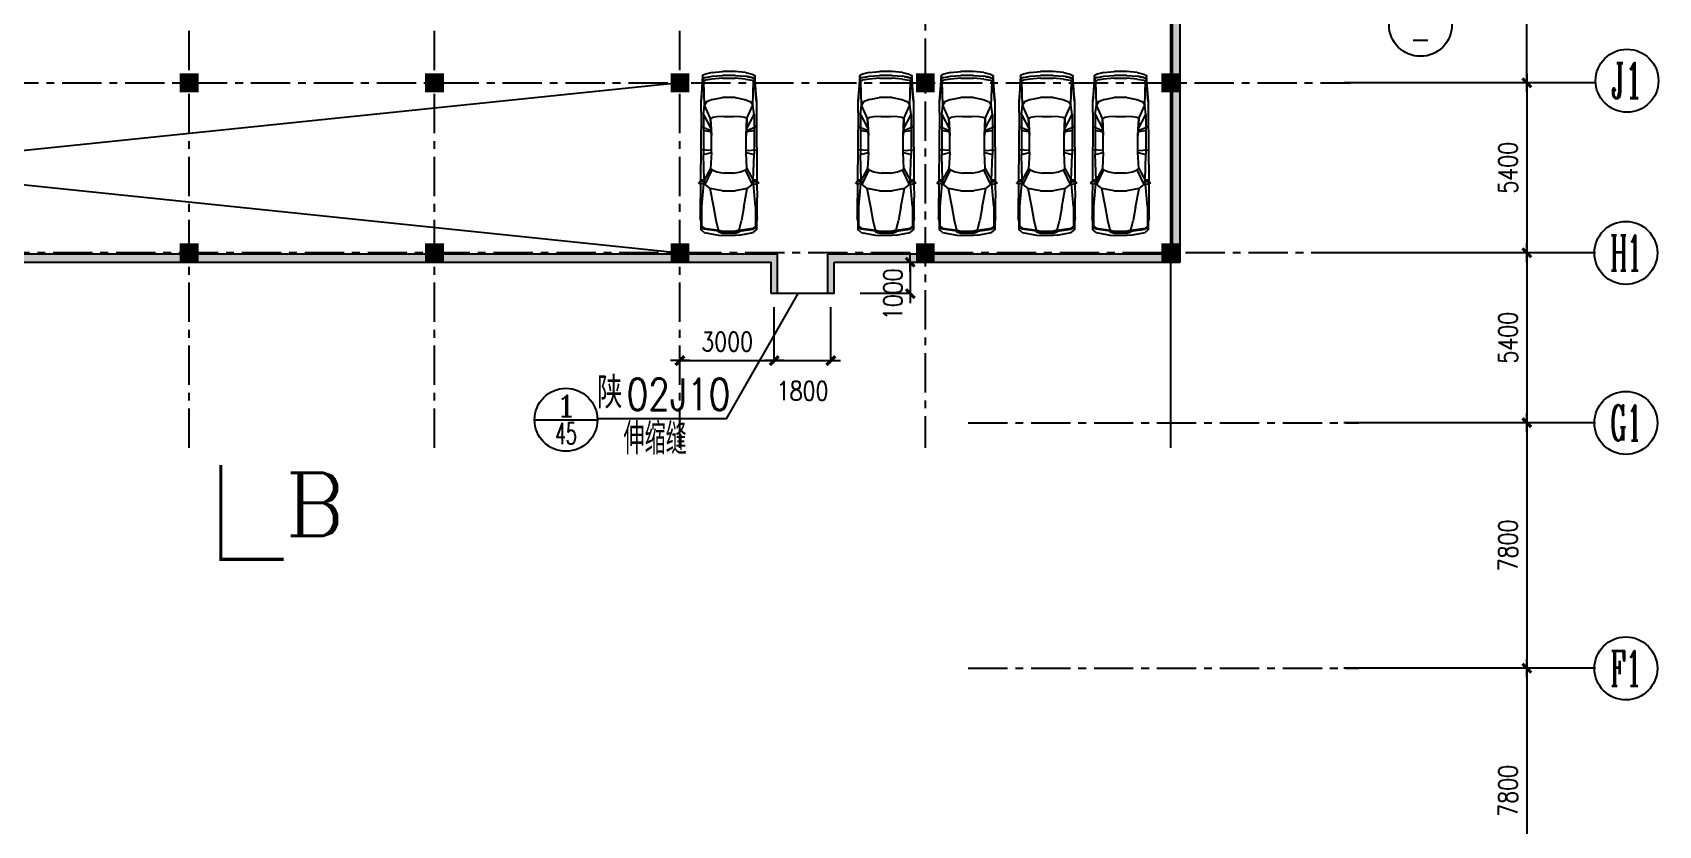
# Model space of a CAD drawing. Extents: x -542930 to 249594, y -301235 to 84515.
# Drawn here: x 99945 to 151636, y -236157 to -210963 of the extents above; entities that cross this region are included whole.
import ezdxf
from ezdxf.enums import TextEntityAlignment as Align

# ---------------------------------------------------------------- set-up
doc = ezdxf.new("R2010")
doc.units = 0
doc.header["$LTSCALE"] = 1000
doc.header["$MEASUREMENT"] = 0
doc.linetypes.add('CENTER', pattern=[2, 1.25, -0.25, 0.25, -0.25])
doc.layers.get('0').update_dxf_attribs({"linetype": 'CONTINUOUS'})
doc.layers.get('DEFPOINTS').update_dxf_attribs({"linetype": 'CONTINUOUS'})
for name, color, linetype in [('A-COLUMN', 5, 'CONTINUOUS'), ('A-FURN', 251, 'CONTINUOUS'), ('A-GRID', 1, 'CENTER'), ('AXIS', 3, 'CONTINUOUS'), ('AXIS_TEXT', 7, 'CONTINUOUS'), ('PUB_DIM', 3, 'CONTINUOUS'), ('WALL', 255, 'CONTINUOUS'), ('中文', 2, 'CONTINUOUS')]:
    doc.layers.add(name, color=color, linetype=linetype)
doc.styles.add('_HZTXT', font='txt.shx', dxfattribs={"width": 0.8, "bigfont": 'hztxt.shx'})
doc.styles.add('COMP', font='complex', dxfattribs={"bigfont": 'hztxt'})
doc.styles.add('COMPLEX', font='COMPLEX')
doc.styles.add('DIM_FONT', font='SIMPLEX.shx', dxfattribs={"width": 0.8})
doc.dimstyles.new('AXIS200', dxfattribs={"dimscale": 2, "dimtxt": 300, "dimasz": 1, "dimexe": 250, "dimexo": 300, "dimgap": 150, "dimtad": 1, "dimdec": 0, "dimdsep": 46, "dimtxsty": 'DIM_FONT', "dimblk": '_DIMX', "dimblk1": '_DIMX', "dimblk2": '_DIMX', "dimsah": 1, "dimcen": 5, "dimse1": 1, "dimse2": 1, "dimclrt": 7, "dimadec": 0, "dimazin": 0, "dimtfac": 1, "dimtdec": 0, "dimtix": 1, "dimtmove": 2, "dimatfit": 3, "dimldrblk": '_DIMX', "dimfxl": 1, "dimarcsym": 0})

# ---------------------------------------------------------------- blocks, each defined once
blk = doc.blocks.new('M_F27')
for p, q in [((-2489, 522), (-2514, 196)), ((-2489, 522), (-2426, 736)), ((-2426, 736), (-2389, 824)), ((-2389, 824), (-1610, 874)), ((-2389, 824), (-1560, 874)), ((-2264, 812), (-2389, 824)), ((-2364, 522), (-2389, 196)), ((-2326, 736), (-2364, 522)), ((-2326, 736), (-2351, 596)), ((-2351, 594), (-2351, 596)), ((-2326, 736), (-2288, 811)), ((-2301, 196), (-2276, 522)), ((-2200, 786), (-2288, 811)), ((-2276, 522), (-2238, 736)), ((-2200, 786), (-2238, 736)), ((-1560, 874), (-2212, 815)), ((-2208, 815), (-2211, 814)), ((-1660, 862), (-2208, 815)), ((-1446, 761), (-2200, 786)), ((-1560, 874), (-1660, 862)), ((-1622, 510), (-1547, 698)), ((-1617, 869), (-1620, 866)), ((-1208, 874), (-1610, 874)), ((-1547, 698), (-1446, 761)), ((-1145, 799), (-1446, 761)), ((-1019, 572), (-1446, 761)), ((-1208, 874), (980, 889)), ((-1145, 799), (-682, 557)), ((-1145, 799), (124, 799)), ((-1019, 572), (-1057, 510)), ((-680, 556), (-1019, 572)), ((-1019, 572), (-479, 547)), ((-743, 849), (-793, 874)), ((-730, 799), (-743, 849)), ((-630, 555), (-730, 799)), ((-680, 556), (-630, 555)), ((-642, 799), (-605, 554)), ((-605, 554), (-630, 555)), ((-479, 547), (-605, 554)), ((61, 547), (-479, 547)), ((-2, 547), (-27, 877)), ((124, 799), (61, 547)), ((61, 547), (564, 572)), ((941, 773), (124, 799)), ((564, 572), (941, 773)), ((564, 572), (614, 522)), ((1079, 748), (614, 522)), ((614, 522), (677, 371)), ((941, 773), (941, 874)), ((983, 777), (941, 773)), ((941, 773), (987, 765)), ((980, 902), (995, 790)), ((980, 790), (980, 898)), ((995, 790), (980, 790)), ((980, 790), (992, 746)), ((984, 905), (1020, 939)), ((992, 746), (1021, 747)), ((995, 790), (1022, 746)), ((1022, 748), (995, 790)), ((1021, 747), (1022, 748)), ((1053, 768), (1022, 746)), ((1036, 935), (1062, 857)), ((1036, 756), (1079, 748)), ((1051, 889), (1497, 893)), ((1057, 776), (1062, 857)), ((1770, 849), (1058, 784)), ((1204, 585), (1079, 748)), ((1795, 472), (1204, 585)), ((1280, 196), (1204, 585)), ((1506, 899), (2121, 899)), ((2461, 849), (1770, 849)), ((2272, 876), (2121, 899)), ((2272, 876), (2272, 874)), ((2437, 851), (2272, 876)), ((2511, 874), (2287, 874)), ((2398, 849), (2461, 773)), ((2437, 850), (2433, 851)), ((2498, 773), (2436, 849)), ((2511, 874), (2450, 850)), ((2461, 773), (2523, 321)), ((2561, 321), (2498, 773)), ((2599, 773), (2511, 874)), ((2599, 773), (2687, 321)), ((-2514, -206), (-2514, 196)), ((-2389, -206), (-2389, 196)), ((-2301, 196), (-2301, -206)), ((-1622, 510), (-1685, 196)), ((-1685, -206), (-1685, 196)), ((-1082, 145), (-1070, 371)), ((-1082, 145), (-1082, -156)), ((-1070, 371), (-1057, 510)), ((677, 371), (714, 145)), ((714, -156), (714, 145)), ((1280, 196), (1280, -206)), ((2222, 397), (1795, 472)), ((2523, 321), (2222, 397)), ((2523, 321), (2586, 321)), ((2523, 321), (2561, 196)), ((2580, 196), (2542, 321)), ((2561, 196), (2561, -206)), ((2611, 196), (2574, 321)), ((2580, 321), (2618, 196)), ((2580, 196), (2580, -206)), ((2611, 196), (2611, -206)), ((2618, -206), (2618, 196)), ((2687, 321), (2699, 196)), ((2699, -206), (2699, 196)), ((-2489, -533), (-2514, -206)), ((-2389, -206), (-2364, -533)), ((-2276, -533), (-2301, -206)), ((-1685, -206), (-1622, -520)), ((-1070, -382), (-1082, -156)), ((-1057, -520), (-1070, -382)), ((677, -382), (614, -533)), ((714, -156), (677, -382)), ((1204, -596), (1280, -206)), ((1795, -483), (1204, -596)), ((1795, -483), (2222, -407)), ((2523, -332), (2222, -407)), ((2523, -332), (2461, -784)), ((2561, -332), (2498, -784)), ((2523, -332), (2561, -206)), ((2586, -332), (2523, -332)), ((2580, -206), (2542, -332)), ((2618, -6), (2561, -6)), ((2574, -332), (2611, -206)), ((2618, -206), (2580, -332)), ((2687, -332), (2599, -784)), ((2687, -332), (2699, -206)), ((-2489, -533), (-2426, -747)), ((-2426, -747), (-2389, -835)), ((-2389, -835), (-2264, -823)), ((-1560, -885), (-2389, -835)), ((-1610, -885), (-2389, -835)), ((-2326, -747), (-2364, -533)), ((-2351, -607), (-2351, -605)), ((-2351, -607), (-2326, -747)), ((-2326, -747), (-2288, -822)), ((-2288, -822), (-2200, -797)), ((-2276, -533), (-2238, -747)), ((-2200, -797), (-2238, -747)), ((-2212, -826), (-1560, -885)), ((-2208, -826), (-2211, -825)), ((-1660, -872), (-2208, -826)), ((-1446, -772), (-2200, -797)), ((-1560, -885), (-1660, -872)), ((-1622, -520), (-1547, -709)), ((-1621, -877), (-1617, -880)), ((-1610, -885), (-1208, -885)), ((-1547, -709), (-1446, -772)), ((-1019, -583), (-1446, -772)), ((-1145, -809), (-1446, -772)), ((-1208, -885), (980, -900)), ((-682, -568), (-1145, -809)), ((-1145, -809), (124, -809)), ((-1019, -583), (-1057, -520)), ((-479, -558), (-1019, -583)), ((-1019, -583), (-680, -567)), ((-743, -860), (-793, -885)), ((-743, -860), (-730, -809)), ((-730, -809), (-630, -566)), ((-680, -567), (-682, -568)), ((-680, -567), (-630, -566)), ((-605, -565), (-642, -809)), ((-630, -566), (-605, -565)), ((-605, -565), (-479, -558)), ((61, -558), (-479, -558)), ((-2, -558), (-27, -884)), ((61, -558), (124, -809)), ((564, -583), (61, -558)), ((941, -784), (124, -809)), ((614, -533), (564, -583)), ((564, -583), (941, -784)), ((1079, -759), (614, -533)), ((987, -776), (941, -784)), ((983, -788), (941, -784)), ((941, -885), (941, -784)), ((992, -757), (980, -800)), ((995, -800), (980, -800)), ((995, -800), (980, -913)), ((980, -909), (980, -800)), ((984, -916), (1020, -950)), ((992, -757), (1021, -758)), ((995, -800), (1022, -757)), ((1022, -758), (995, -800)), ((1021, -758), (1022, -758)), ((1022, -757), (1053, -779)), ((1036, -767), (1079, -759)), ((1036, -946), (1062, -867)), ((1051, -901), (1497, -904)), ((1057, -787), (1062, -867)), ((1770, -860), (1058, -795)), ((1204, -596), (1079, -759)), ((2121, -910), (1506, -910)), ((1770, -860), (2461, -860)), ((2121, -910), (2272, -887)), ((2270, -887), (2121, -910)), ((2437, -861), (2272, -887)), ((2272, -885), (2272, -887)), ((2285, -885), (2511, -885)), ((2398, -860), (2461, -784)), ((2436, -860), (2498, -784)), ((2437, -861), (2436, -860)), ((2450, -861), (2511, -885)), ((2599, -784), (2511, -885))]:
    blk.add_line(p, q)
for centre, start, end in [((990, 898), 132.965, 179.7454), ((1027, 932), 18.1573, 132.965), ((1047, 776), 305.1542, 356.8636), ((990, -909), 180.2546, 227.035), ((1027, -942), 227.035, 341.8427), ((1047, -787), 3.1798, 54.8458)]:
    blk.add_arc(centre, 10, start, end)
at = {"width": 0.8, "flags": 9}
for tag in ['XSIZE', 'YSIZE']:
    blk.add_attdef(tag, (0, 0), '', height=0.5, dxfattribs=at)
blk = doc.blocks.new('_DIMX')
blk.add_line((-150, 0), (150, 0))
at = {"const_width": 50}
blk.add_lwpolyline([(-70, -70), (70, 70)], dxfattribs=at)
blk = doc.blocks.new('*D384')
at = {"layer": 'DEFPOINTS', "color": 0, "transparency": 16777216}
for p in [(141850, -212559), (141850, -217959), (147450, -217959)]:
    blk.add_point(p, dxfattribs=at)
at = {"layer": 'PUB_DIM', "color": 0, "lineweight": -2, "transparency": 16777216}
blk.add_line((147450, -212561), (147450, -217957), dxfattribs=at)
at = {"layer": 'PUB_DIM', "color": 0, "lineweight": -2, "transparency": 16777216, "xscale": 2, "yscale": 2, "zscale": 2}
for p, rotation in [((147450, -212559), 90), ((147450, -217959), 270)]:
    blk.add_blockref('_DIMX', p, dxfattribs=dict(at, rotation=rotation))
at = {"layer": 'PUB_DIM', "color": 7, "transparency": 16777216, "insert": (146850, -215259), "char_height": 600, "attachment_point": 5, "rotation": 90, "style": 'DIM_FONT'}
blk.add_mtext('5400', dxfattribs=at)
blk = doc.blocks.new('_AXISO')
blk.add_circle((0, 0), 0.5)
at = {"layer": 'AXIS_TEXT', "style": 'COMPLEX', "width": 1.041667}
blk.add_attdef('A', text='', height=0.56, dxfattribs=at).set_placement((-0.25, -0.28), (0.25, -0.28), align=Align.FIT)
blk = doc.blocks.new('*D631')
at = {"layer": 'DEFPOINTS', "color": 0, "transparency": 16777216}
for p in [(123527, -220384), (125327, -220384), (125327, -221384)]:
    blk.add_point(p, dxfattribs=at)
at = {"layer": 'PUB_DIM', "color": 0, "lineweight": -2, "transparency": 16777216}
blk.add_line((123529, -221384), (125325, -221384), dxfattribs=at)
at = {"layer": 'PUB_DIM', "color": 0, "lineweight": -2, "transparency": 16777216, "xscale": 2, "yscale": 2, "zscale": 2, "rotation": 180}
blk.add_blockref('_DIMX', (123527, -221384), dxfattribs=at)
at = {"layer": 'PUB_DIM', "color": 0, "lineweight": -2, "transparency": 16777216, "xscale": 2, "yscale": 2, "zscale": 2}
blk.add_blockref('_DIMX', (125327, -221384), dxfattribs=at)
at = {"layer": 'PUB_DIM', "color": 7, "transparency": 16777216, "insert": (124427, -222348), "char_height": 600, "attachment_point": 5, "style": 'DIM_FONT'}
blk.add_mtext('1800', dxfattribs=at)
blk = doc.blocks.new('*D632')
at = {"layer": 'DEFPOINTS', "color": 0, "transparency": 16777216}
for p in [(120527, -220384), (123527, -220384), (123527, -221384)]:
    blk.add_point(p, dxfattribs=at)
at = {"layer": 'PUB_DIM', "color": 0, "lineweight": -2, "transparency": 16777216}
blk.add_line((120529, -221384), (123525, -221384), dxfattribs=at)
at = {"layer": 'PUB_DIM', "color": 0, "lineweight": -2, "transparency": 16777216, "xscale": 2, "yscale": 2, "zscale": 2, "rotation": 180}
blk.add_blockref('_DIMX', (120527, -221384), dxfattribs=at)
at = {"layer": 'PUB_DIM', "color": 0, "lineweight": -2, "transparency": 16777216, "xscale": 2, "yscale": 2, "zscale": 2}
blk.add_blockref('_DIMX', (123527, -221384), dxfattribs=at)
at = {"layer": 'PUB_DIM', "color": 7, "transparency": 16777216, "insert": (122027, -220784), "char_height": 600, "attachment_point": 5, "style": 'DIM_FONT'}
blk.add_mtext('3000', dxfattribs=at)
blk = doc.blocks.new('_FZH')
blk.add_solid([(-0.5, -0.5), (0.5, -0.5), (-0.5, 0.5), (0.5, 0.5)])
blk = doc.blocks.new('*D633')
at = {"layer": 'DEFPOINTS', "color": 0, "transparency": 16777216}
for p in [(128849, -218259), (127849, -219259), (128849, -219259)]:
    blk.add_point(p, dxfattribs=at)
at = {"layer": 'PUB_DIM', "color": 0, "lineweight": -2, "transparency": 16777216}
blk.add_line((127849, -218261), (127849, -219257), dxfattribs=at)
at = {"layer": 'PUB_DIM', "color": 0, "lineweight": -2, "transparency": 16777216, "xscale": 2, "yscale": 2, "zscale": 2}
for p, rotation in [((127849, -218259), 90), ((127849, -219259), 270)]:
    blk.add_blockref('_DIMX', p, dxfattribs=dict(at, rotation=rotation))
at = {"layer": 'PUB_DIM', "color": 7, "transparency": 16777216, "insert": (127297, -219280), "char_height": 600, "attachment_point": 5, "rotation": 90, "style": 'DIM_FONT'}
blk.add_mtext('1000', dxfattribs=at)
blk = doc.blocks.new('*D639')
at = {"layer": 'DEFPOINTS', "color": 0, "transparency": 16777216}
for p in [(141850, -223359), (141850, -231159), (147450, -231159)]:
    blk.add_point(p, dxfattribs=at)
at = {"layer": 'PUB_DIM', "color": 0, "lineweight": -2, "transparency": 16777216}
blk.add_line((147450, -223361), (147450, -231157), dxfattribs=at)
at = {"layer": 'PUB_DIM', "color": 0, "lineweight": -2, "transparency": 16777216, "xscale": 2, "yscale": 2, "zscale": 2}
for p, rotation in [((147450, -223359), 90), ((147450, -231159), 270)]:
    blk.add_blockref('_DIMX', p, dxfattribs=dict(at, rotation=rotation))
at = {"layer": 'PUB_DIM', "color": 7, "transparency": 16777216, "insert": (146850, -227259), "char_height": 600, "attachment_point": 5, "rotation": 90, "style": 'DIM_FONT'}
blk.add_mtext('7800', dxfattribs=at)
blk = doc.blocks.new('*D640')
at = {"layer": 'DEFPOINTS', "color": 0, "transparency": 16777216}
for p in [(141850, -231159), (141850, -238959), (147450, -238959)]:
    blk.add_point(p, dxfattribs=at)
at = {"layer": 'PUB_DIM', "color": 0, "lineweight": -2, "transparency": 16777216}
blk.add_line((147450, -231161), (147450, -238957), dxfattribs=at)
at = {"layer": 'PUB_DIM', "color": 0, "lineweight": -2, "transparency": 16777216, "xscale": 2, "yscale": 2, "zscale": 2}
for p, rotation in [((147450, -231159), 90), ((147450, -238959), 270)]:
    blk.add_blockref('_DIMX', p, dxfattribs=dict(at, rotation=rotation))
at = {"layer": 'PUB_DIM', "color": 7, "transparency": 16777216, "insert": (146850, -235059), "char_height": 600, "attachment_point": 5, "rotation": 90, "style": 'DIM_FONT'}
blk.add_mtext('7800', dxfattribs=at)
blk = doc.blocks.new('*D641')
at = {"layer": 'DEFPOINTS', "color": 0, "transparency": 16777216}
for p in [(141850, -217959), (141850, -223359), (147450, -223359)]:
    blk.add_point(p, dxfattribs=at)
at = {"layer": 'PUB_DIM', "color": 0, "lineweight": -2, "transparency": 16777216}
blk.add_line((147450, -217961), (147450, -223357), dxfattribs=at)
at = {"layer": 'PUB_DIM', "color": 0, "lineweight": -2, "transparency": 16777216, "xscale": 2, "yscale": 2, "zscale": 2}
for p, rotation in [((147450, -217959), 90), ((147450, -223359), 270)]:
    blk.add_blockref('_DIMX', p, dxfattribs=dict(at, rotation=rotation))
at = {"layer": 'PUB_DIM', "color": 7, "transparency": 16777216, "insert": (146850, -220659), "char_height": 600, "attachment_point": 5, "rotation": 90, "style": 'DIM_FONT'}
blk.add_mtext('5400', dxfattribs=at)
blk = doc.blocks.new('*D549')
at = {"layer": 'DEFPOINTS', "color": 0, "transparency": 16777216}
for p in [(141850, -205359), (141850, -212559), (147450, -212559)]:
    blk.add_point(p, dxfattribs=at)
at = {"layer": 'PUB_DIM', "color": 0, "lineweight": -2, "transparency": 16777216}
for p, q in [((147450, -205361), (147450, -208361)), ((147450, -212557), (147450, -210652))]:
    blk.add_line(p, q, dxfattribs=at)
at = {"layer": 'PUB_DIM', "color": 0, "lineweight": -2, "transparency": 16777216, "xscale": 2, "yscale": 2, "zscale": 2}
for p, rotation in [((147450, -205359), 90), ((147450, -212559), 270)]:
    blk.add_blockref('_DIMX', p, dxfattribs=dict(at, rotation=rotation))
at = {"layer": 'PUB_DIM', "color": 7, "transparency": 16777216, "insert": (147115, -209507), "char_height": 600, "attachment_point": 5, "rotation": 90, "style": 'DIM_FONT'}
blk.add_mtext('7200', dxfattribs=at)

msp = doc.modelspace()

# ---------------------------------------------------------------- hatches: boundary and pattern name
at = {"layer": 'PUB_DIM'}
h = msp.add_hatch(color=256, dxfattribs=at)
h.paths.add_polyline_path([(136427.295, -199958.951), (136177.295, -199958.951), (136177.295, -205358.951), (136427.295, -205358.951)])
h.paths.add_polyline_path([(136177.295, -212558.951), (136427.295, -212558.951), (136427.295, -205358.951), (136177.295, -205358.951)])
h.paths.add_polyline_path([(136177.295, -217958.951), (136427.295, -217958.951), (136427.295, -212558.951), (136177.295, -212558.951)])
h.paths.add_polyline_path([(136127.295, -218258.951), (136127.295, -218008.951), (128327.295, -218008.951), (128327.295, -218258.951)])
h.paths.add_polyline_path([(128327.295, -218258.951), (128327.295, -218008.951), (125226.849, -218008.951), (125226.849, -219258.951), (125426.849, -219258.951), (125426.849, -218258.951)])
h.paths.add_polyline_path([(123426.849, -218258.951), (123426.849, -219258.951), (123626.849, -219258.951), (123626.849, -218008.951), (120527.295, -218008.951), (120527.295, -218258.951)])
h.paths.add_polyline_path([(120527.295, -218258.951), (120527.295, -218008.951), (112727.295, -218008.951), (112727.295, -218258.951)])
h = msp.add_hatch(color=256, dxfattribs=at)
h.paths.add_polyline_path([(112727.295, -218008.951), (105052.487, -218008.951), (105052.487, -217958.951), (104927.295, -217958.951), (104927.295, -218258.951), (112727.295, -218258.951)])
h.paths.add_polyline_path([(104927.295, -217958.951), (104802.487, -217958.951), (104802.487, -218008.951), (97127.295, -218008.951), (97127.295, -218258.951), (104927.295, -218258.951)])
h.paths.add_polyline_path([(97127.295, -218008.951), (89327.295, -218008.951), (89327.295, -218258.951), (97127.295, -218258.951)])
h.paths.add_polyline_path([(89327.295, -218008.951), (81527.295, -218008.951), (81527.295, -218258.951), (89327.295, -218258.951)])
h.paths.add_polyline_path([(81527.295, -218008.951), (73727.295, -218008.951), (73727.295, -218258.951), (81527.295, -218258.951)])
h.paths.add_polyline_path([(73727.295, -218008.951), (68027.295, -218008.951), (68027.295, -218258.951), (73727.295, -218258.951)])

# ---------------------------------------------------------------- linework, layer by layer
at = {"color": 6}
for p, q in [((120527.295, -212558.951), (68327.295, -217958.951)), ((68327.295, -212558.951), (120527.295, -217958.951))]:
    msp.add_line(p, q, dxfattribs=at)
for p, q in [((127849.172, -219256.951), (126256.626, -219256.951)), ((123522.85, -221383.614), (123522.85, -219689.518)), ((125326.85, -221383.614), (125326.85, -219689.518)), ((115904.274, -223266.193), (117904.274, -223266.193))]:
    msp.add_line(p, q)
at = {"const_width": 100}
msp.add_lwpolyline([(107930.315, -227701.518), (105930.315, -227701.518), (105930.315, -224701.518)], dxfattribs=at)
for centre in [(144068.801, -210718.259), (116904.274, -223266.193)]:
    msp.add_circle(centre, 1000)
at = {"layer": 'A-GRID'}
for p, q in [((128327.295, -115149.565), (128327.295, -224158.951)), ((104927.295, -224158.951), (104927.295, -181658.951)), ((112727.295, -224158.951), (112727.295, -181658.951)), ((120527.295, -224158.951), (120527.295, -181658.951)), ((6886.968, -212558.951), (141849.553, -212558.951)), ((141849.553, -217958.951), (7527.582, -217958.951)), ((129690.39, -223358.951), (142109.526, -223358.951)), ((129690.39, -231158.951), (142109.526, -231158.951))]:
    msp.add_line(p, q, dxfattribs=at)
at = {"layer": 'AXIS'}
msp.add_line((149633.945, -212558.951), (141633.945, -212558.951), dxfattribs=at)
at = {"layer": 'PUB_DIM'}
for p, q in [((136127.295, -115149.565), (136127.295, -224158.951)), ((149633.945, -217958.951), (141633.945, -217958.951)), ((122002.312, -223239.801), (124290.664, -219258.951)), ((122002.312, -223239.801), (117900.767, -223239.801)), ((149633.945, -223358.951), (141633.945, -223358.951)), ((149633.945, -231158.951), (141633.945, -231158.951))]:
    msp.add_line(p, q, dxfattribs=at)
at = {"layer": 'WALL', "color": 54}
for p, q in [((136177.295, -194558.951), (136177.295, -218008.951)), ((136427.295, -218258.951), (136427.295, -198416.878)), ((104802.487, -218008.951), (67970.031, -218008.951)), ((123626.849, -218008.951), (105052.487, -218008.951)), ((123626.849, -219258.951), (123626.849, -218008.951)), ((125226.849, -219258.951), (125226.849, -218008.951)), ((136177.295, -218008.951), (125226.849, -218008.951)), ((67970.031, -218258.951), (123426.849, -218258.951)), ((123426.849, -219258.951), (123426.849, -218258.951)), ((125426.849, -219258.951), (125426.849, -218258.951)), ((125426.849, -218258.951), (136427.295, -218258.951)), ((125426.849, -219258.951), (123426.849, -219258.951))]:
    msp.add_line(p, q, dxfattribs=at)

# ---------------------------------------------------------------- block references
at = {"layer": 'A-COLUMN', "xscale": 600, "yscale": 600, "zscale": 599.9999999999989}
for p in [(104927.295, -212558.951), (104927.295, -212558.951), (104927.295, -212558.951), (112727.295, -212558.951), (120527.295, -212558.951), (128327.295, -212558.951), (136127.295, -212558.951), (104927.295, -217958.951), (104927.295, -217958.951), (104927.295, -217958.951), (112727.295, -217958.951), (120527.295, -217958.951), (128327.295, -217958.951), (136127.295, -217958.951)]:
    msp.add_blockref('_FZH', p, dxfattribs=at)
at = {"layer": 'A-FURN', "color": 251, "xscale": -1, "rotation": 90}
for p in [(122072.939, -214716.137), (127064.674, -214716.137), (129650.661, -214716.137), (132182.984, -214716.137), (134529.375, -214716.137)]:
    msp.add_blockref('M_F27', p, dxfattribs=at)
at = {"layer": 'AXIS'}
ref = msp.add_blockref('_AXISO', (150635.914, -212492.992), dxfattribs=dict(at, xscale=2000, yscale=2000, zscale=2000))
ref.add_attrib('A', 'J1', dxfattribs={"layer": 'AXIS_TEXT', "height": 1120, "style": 'COMPLEX', "width": 0.78125}).set_placement((150135.914, -213052.992), (151135.914, -213052.992), align=Align.FIT)
ref = msp.add_blockref('_AXISO', (150599.588, -217965.597), dxfattribs=dict(at, xscale=2000, yscale=2000, zscale=2000))
ref.add_attrib('A', 'H1', dxfattribs={"layer": 'AXIS_TEXT', "height": 1120, "style": 'COMPLEX', "width": 0.568182}).set_placement((150099.588, -218525.597), (151099.588, -218525.597), align=Align.FIT)
ref = msp.add_blockref('_AXISO', (150599.588, -223365.597), dxfattribs=dict(at, xscale=2000, yscale=2000, zscale=2000))
ref.add_attrib('A', 'G1', dxfattribs={"layer": 'AXIS_TEXT', "height": 1120, "style": 'COMPLEX', "width": 0.585937}).set_placement((150099.588, -223925.597), (151099.588, -223925.597), align=Align.FIT)
ref = msp.add_blockref('_AXISO', (150599.588, -231165.597), dxfattribs=dict(at, xscale=2000, yscale=2000, zscale=2000))
ref.add_attrib('A', 'F1', dxfattribs={"layer": 'AXIS_TEXT', "height": 1120, "style": 'COMPLEX', "width": 0.646552}).set_placement((150099.588, -231725.597), (151099.588, -231725.597), align=Align.FIT)

# ---------------------------------------------------------------- texts
at = {"style": 'COMP'}
for tag, text, width, p, p2 in [('-', '-', 1.166667, (143728.801, -211498.259), (144408.801, -211498.259)), ('1', '1', 2.333333, (116564.274, -223166.193), (117244.274, -223166.193)), ('45', '-', 0.6, (116564.274, -224046.193), (117244.274, -224046.193))]:
    msp.add_attdef(tag, text=text, height=680, dxfattribs=dict(at, width=width)).set_placement(p, p2, align=Align.FIT)
msp.add_attdef('B', text='', height=2000, dxfattribs=at).set_placement((108930.315, -225953.516), align=Align.MIDDLE)
at = {"layer": '中文', "style": '_HZTXT', "width": 0.8}
for s, p in [('陕', (117895.997, -222906.031)), ('02J10', (118835.271, -222960.082))]:
    msp.add_text(s, height=1000, dxfattribs=at).set_placement(p)
at = {"layer": '中文', "style": '_HZTXT', "width": 0.681567}
msp.add_text('伸缩缝', height=1000, dxfattribs=at).set_placement((118731.879, -224370.144), (120744.379, -224370.144), align=Align.FIT)

# ---------------------------------------------------------------- dimensions: what is measured, and where the dimension line sits
at = {"layer": 'PUB_DIM'}
for base, p1, p2, angle, picture, middle, dimtype in [((147449.553, -212558.951), (141849.553, -205358.951), (141849.553, -212558.951), 90, '*D549', (147114.9, -209506.686), 160), ((127849.172, -219258.951), (128849.172, -218258.951), (128849.172, -219258.951), 270, '*D633', (127297.334, -219279.781), 161), ((125326.85, -221383.614), (123526.85, -220383.614), (125326.85, -220383.614), 0, '*D631', (124426.85, -222347.671), 161)]:
    dim = msp.add_linear_dim(base=base, p1=p1, p2=p2, angle=angle, dimstyle='AXIS200', dxfattribs=at)
    dim.commit()
    dim.dimension.update_dxf_attribs({"geometry": picture, "text_midpoint": middle, "dimtype": dimtype})
for base, p1, p2, picture, middle in [((147449.553, -217958.951), (141849.553, -212558.951), (141849.553, -217958.951), '*D384', (146849.553, -215258.951)), ((147449.553, -223358.951), (141849.553, -217958.951), (141849.553, -223358.951), '*D641', (146849.553, -220658.951)), ((147449.553, -231158.951), (141849.553, -223358.951), (141849.553, -231158.951), '*D639', (146849.553, -227258.951)), ((147449.553, -238958.951), (141849.553, -231158.951), (141849.553, -238958.951), '*D640', (146849.553, -235058.951))]:
    dim = msp.add_linear_dim(base=base, p1=p1, p2=p2, angle=90, dimstyle='AXIS200', dxfattribs=at)
    dim.commit()
    dim.dimension.update_dxf_attribs({"geometry": picture, "text_midpoint": middle})
dim = msp.add_aligned_dim(p1=(120527.3, -220383.614), p2=(123526.85, -220383.614), distance=-1000, dimstyle='AXIS200', dxfattribs=at)
dim.commit()
dim.dimension.update_dxf_attribs({"geometry": '*D632', "text_midpoint": (122027.075, -220783.614)})

doc.saveas('drawing.dxf')
